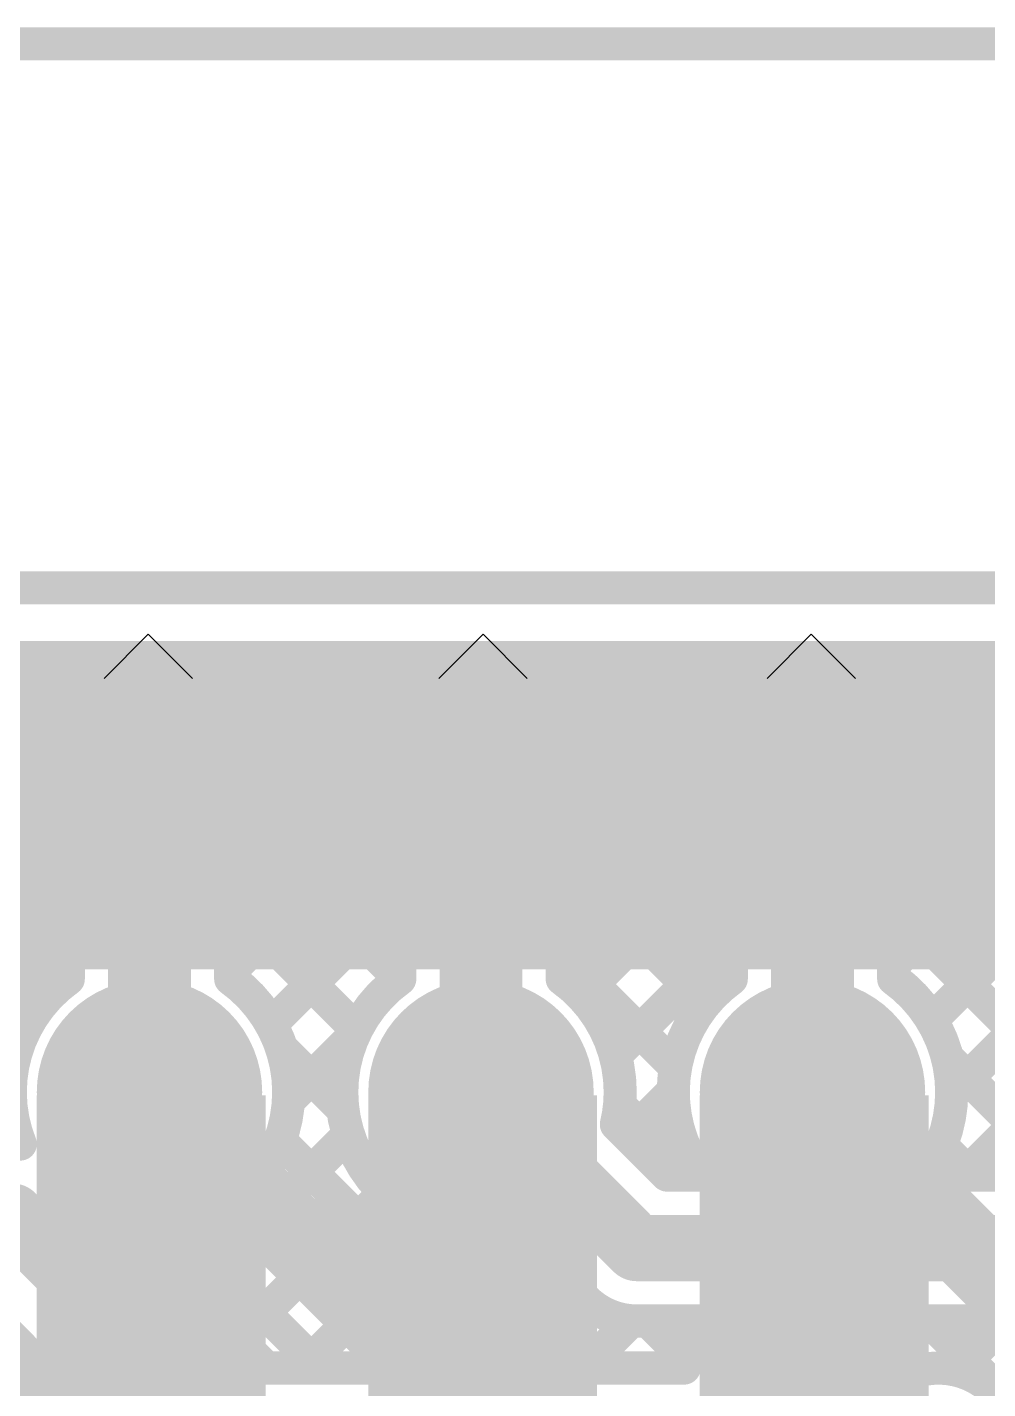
# Model space of a CAD drawing. Header units: millimetres. Extents: x 0.79 to 4.38, y 0.99 to 3.94.
# Drawn here: x 3.5771 to 3.8669, y 3.5126 to 3.923 of the extents above; entities that cross this region are included whole.
import ezdxf

# ---------------------------------------------------------------- set-up
doc = ezdxf.new("R2010")
doc.units = ezdxf.units.MM
doc.header["$MEASUREMENT"] = 0
for name, color, linetype in [('BottomLayer', 5, 'Continuous'), ('BottomOverlay', 54, 'Continuous'), ('BottomPaste', 16, 'Continuous'), ('BottomSolder', 6, 'Continuous'), ('Mechanical1', 6, 'Continuous'), ('Mechanical2', 216, 'Continuous'), ('MultiLayer', 9, 'Continuous'), ('PadHoleLayer', 156, 'Continuous'), ('TopLayer', 1, 'Continuous'), ('TopOverlay', 2, 'Continuous'), ('TopSolder', 216, 'Continuous')]:
    doc.layers.add(name, color=color, linetype=linetype)

# ---------------------------------------------------------------- blocks, each defined once
blk = doc.blocks.new('R__0402_B_21')
at = {"layer": 'BottomLayer'}
for points in [[(-0.0275, 0.0125), (-0.0275, -0.0125), (-0.0095, 0.0125), (-0.0095, -0.0125)], [(0.0095, 0.0125), (0.0095, -0.0125), (0.0275, 0.0125), (0.0275, -0.0125)]]:
    blk.add_solid(points, dxfattribs=at)
at = {"layer": 'BottomOverlay', "const_width": 0.01}
for points in [[(-0.034, -0.019), (-0.034, 0.019)], [(0.034, 0.019), (-0.034, 0.019)], [(0.034, -0.019), (0.034, 0.019)], [(0.034, -0.019), (-0.034, -0.019)]]:
    blk.add_lwpolyline(points, dxfattribs=at)
at = {"layer": 'BottomOverlay', "const_width": 0.005}
for points in [[(-0.0365, 0.019, 1), (-0.0315, 0.019, 1)], [(-0.0365, 0.019, 1), (-0.0315, 0.019, 1)], [(0.0315, 0.019, 1), (0.0365, 0.019, 1)], [(0.0315, 0.019, 1), (0.0365, 0.019, 1)], [(-0.0365, -0.019, 1), (-0.0315, -0.019, 1)], [(-0.0365, -0.019, 1), (-0.0315, -0.019, 1)], [(0.0315, -0.019, 1), (0.0365, -0.019, 1)], [(0.0315, -0.019, 1), (0.0365, -0.019, 1)]]:
    blk.add_lwpolyline(points, format="xyb", close=True, dxfattribs=at)
at = {"layer": 'BottomPaste'}
for points in [[(-0.0275, 0.0125), (-0.0275, -0.0125), (-0.0095, 0.0125), (-0.0095, -0.0125)], [(0.0095, 0.0125), (0.0095, -0.0125), (0.0275, 0.0125), (0.0275, -0.0125)]]:
    blk.add_solid(points, dxfattribs=at)
at = {"layer": 'BottomSolder'}
for points in [[(-0.0315, 0.0165), (-0.0315, -0.0165), (-0.0055, 0.0165), (-0.0055, -0.0165)], [(0.0055, 0.0165), (0.0055, -0.0165), (0.0315, 0.0165), (0.0315, -0.0165)]]:
    blk.add_solid(points, dxfattribs=at)
blk = doc.blocks.new('R__0402_B_22')
at = {"layer": 'BottomLayer'}
for points in [[(-0.0275, 0.0125), (-0.0275, -0.0125), (-0.0095, 0.0125), (-0.0095, -0.0125)], [(0.0095, 0.0125), (0.0095, -0.0125), (0.0275, 0.0125), (0.0275, -0.0125)]]:
    blk.add_solid(points, dxfattribs=at)
at = {"layer": 'BottomOverlay', "const_width": 0.01}
for points in [[(-0.034, -0.019), (-0.034, 0.019)], [(0.034, 0.019), (-0.034, 0.019)], [(0.034, -0.019), (0.034, 0.019)], [(0.034, -0.019), (-0.034, -0.019)]]:
    blk.add_lwpolyline(points, dxfattribs=at)
at = {"layer": 'BottomOverlay', "const_width": 0.005}
for points in [[(-0.0365, 0.019, 1), (-0.0315, 0.019, 1)], [(-0.0365, 0.019, 1), (-0.0315, 0.019, 1)], [(0.0315, 0.019, 1), (0.0365, 0.019, 1)], [(0.0315, 0.019, 1), (0.0365, 0.019, 1)], [(-0.0365, -0.019, 1), (-0.0315, -0.019, 1)], [(-0.0365, -0.019, 1), (-0.0315, -0.019, 1)], [(0.0315, -0.019, 1), (0.0365, -0.019, 1)], [(0.0315, -0.019, 1), (0.0365, -0.019, 1)]]:
    blk.add_lwpolyline(points, format="xyb", close=True, dxfattribs=at)
at = {"layer": 'BottomPaste'}
for points in [[(-0.0275, 0.0125), (-0.0275, -0.0125), (-0.0095, 0.0125), (-0.0095, -0.0125)], [(0.0095, 0.0125), (0.0095, -0.0125), (0.0275, 0.0125), (0.0275, -0.0125)]]:
    blk.add_solid(points, dxfattribs=at)
at = {"layer": 'BottomSolder'}
for points in [[(-0.0315, 0.0165), (-0.0315, -0.0165), (-0.0055, 0.0165), (-0.0055, -0.0165)], [(0.0055, 0.0165), (0.0055, -0.0165), (0.0315, 0.0165), (0.0315, -0.0165)]]:
    blk.add_solid(points, dxfattribs=at)
blk = doc.blocks.new('R__0402_B_23')
at = {"layer": 'BottomLayer'}
for points in [[(-0.0275, 0.0125), (-0.0275, -0.0125), (-0.0095, 0.0125), (-0.0095, -0.0125)], [(0.0095, 0.0125), (0.0095, -0.0125), (0.0275, 0.0125), (0.0275, -0.0125)]]:
    blk.add_solid(points, dxfattribs=at)
at = {"layer": 'BottomOverlay', "const_width": 0.01}
for points in [[(-0.034, -0.019), (-0.034, 0.019)], [(0.034, 0.019), (-0.034, 0.019)], [(0.034, -0.019), (0.034, 0.019)], [(0.034, -0.019), (-0.034, -0.019)]]:
    blk.add_lwpolyline(points, dxfattribs=at)
at = {"layer": 'BottomOverlay', "const_width": 0.005}
for points in [[(-0.0365, 0.019, 1), (-0.0315, 0.019, 1)], [(-0.0365, 0.019, 1), (-0.0315, 0.019, 1)], [(0.0315, 0.019, 1), (0.0365, 0.019, 1)], [(0.0315, 0.019, 1), (0.0365, 0.019, 1)], [(-0.0365, -0.019, 1), (-0.0315, -0.019, 1)], [(-0.0365, -0.019, 1), (-0.0315, -0.019, 1)], [(0.0315, -0.019, 1), (0.0365, -0.019, 1)], [(0.0315, -0.019, 1), (0.0365, -0.019, 1)]]:
    blk.add_lwpolyline(points, format="xyb", close=True, dxfattribs=at)
at = {"layer": 'BottomPaste'}
for points in [[(-0.0275, 0.0125), (-0.0275, -0.0125), (-0.0095, 0.0125), (-0.0095, -0.0125)], [(0.0095, 0.0125), (0.0095, -0.0125), (0.0275, 0.0125), (0.0275, -0.0125)]]:
    blk.add_solid(points, dxfattribs=at)
at = {"layer": 'BottomSolder'}
for points in [[(-0.0315, 0.0165), (-0.0315, -0.0165), (-0.0055, 0.0165), (-0.0055, -0.0165)], [(0.0055, 0.0165), (0.0055, -0.0165), (0.0315, 0.0165), (0.0315, -0.0165)]]:
    blk.add_solid(points, dxfattribs=at)
blk = doc.blocks.new('0022232111_47')
at = {"layer": 'BottomLayer', "const_width": 0.03}
for points in [[(-0.315, 0, 1), (-0.285, 0, 1)], [(-0.215, 0, 1), (-0.185, 0, 1)], [(-0.115, 0, 1), (-0.085, 0, 1)]]:
    blk.add_lwpolyline(points, format="xyb", close=True, dxfattribs=at)
at = {"layer": 'BottomSolder', "const_width": 0.034}
for points in [[(-0.317, 0, 1), (-0.283, 0, 1)], [(-0.217, 0, 1), (-0.183, 0, 1)], [(-0.117, 0, 1), (-0.083, 0, 1)]]:
    blk.add_lwpolyline(points, format="xyb", close=True, dxfattribs=at)
at = {"layer": 'MultiLayer', "const_width": 0.03}
for points in [[(-0.315, 0, 1), (-0.285, 0, 1)], [(-0.215, 0, 1), (-0.185, 0, 1)], [(-0.115, 0, 1), (-0.085, 0, 1)]]:
    blk.add_lwpolyline(points, format="xyb", close=True, dxfattribs=at)
at = {"layer": 'PadHoleLayer', "const_width": 0.01969}
for points in [[(-0.30984, 0, 1), (-0.29016, 0, 1)], [(-0.20984, 0, 1), (-0.19016, 0, 1)], [(-0.10984, 0, 1), (-0.09016, 0, 1)]]:
    blk.add_lwpolyline(points, format="xyb", close=True, dxfattribs=at)
at = {"layer": 'TopLayer', "const_width": 0.03}
for points in [[(-0.315, 0, 1), (-0.285, 0, 1)], [(-0.215, 0, 1), (-0.185, 0, 1)], [(-0.115, 0, 1), (-0.085, 0, 1)]]:
    blk.add_lwpolyline(points, format="xyb", close=True, dxfattribs=at)
at = {"layer": 'TopOverlay', "const_width": 0.01}
blk.add_lwpolyline([(0.55, -0.131), (-0.551, -0.131)], dxfattribs=at)
at = {"layer": 'TopSolder', "const_width": 0.034}
for points in [[(-0.317, 0, 1), (-0.283, 0, 1)], [(-0.217, 0, 1), (-0.183, 0, 1)], [(-0.117, 0, 1), (-0.083, 0, 1)]]:
    blk.add_lwpolyline(points, format="xyb", close=True, dxfattribs=at)
blk = doc.blocks.new('SOT23_3_B_193')
at = {"layer": 'BottomLayer'}
for points in [[(-0.02166, 0.05807), (-0.05316, 0.05807), (-0.02166, 0.02657), (-0.05316, 0.02657)], [(0.05314, 0.05807), (0.02165, 0.05807), (0.05314, 0.02657), (0.02165, 0.02657)], [(0.01574, -0.02657), (-0.01575, -0.02657), (0.01574, -0.05807), (-0.01575, -0.05807)]]:
    blk.add_solid(points, dxfattribs=at)
at = {"layer": 'BottomOverlay'}
for points, const_width in [([(-0.06409, 0.068, 1), (-0.07393, 0.068, 1)], 0.00984), ([(-0.07639, 0.068, 1), (-0.07147, 0.068, 1)], 0.00492), ([(-0.06655, 0.068, 1), (-0.06162, 0.068, 1)], 0.00492), ([(-0.01351, 0.032, 1), (-0.00851, 0.032, 1)], 0.005), ([(0.00849, 0.032, 1), (0.01349, 0.032, 1)], 0.005), ([(-0.06651, 0.03, 1), (-0.06151, 0.03, 1)], 0.005), ([(0.06149, 0.03, 1), (0.06649, 0.03, 1)], 0.005), ([(-0.06651, -0.032, 1), (-0.06151, -0.032, 1)], 0.005), ([(-0.06651, -0.032, 1), (-0.06151, -0.032, 1)], 0.005), ([(-0.03151, -0.032, 1), (-0.02651, -0.032, 1)], 0.005), ([(0.02649, -0.031, 1), (0.03149, -0.031, 1)], 0.005), ([(0.06149, -0.031, 1), (0.06649, -0.031, 1)], 0.005), ([(0.06149, -0.031, 1), (0.06649, -0.031, 1)], 0.005)]:
    blk.add_lwpolyline(points, format="xyb", close=True, dxfattribs=dict(at, const_width=const_width))
at = {"layer": 'BottomOverlay', "const_width": 0.01}
for points in [[(0.01099, 0.032), (-0.01101, 0.032)], [(-0.06401, 0.03), (-0.06401, -0.032)], [(0.06399, 0.03), (0.06399, -0.031)], [(-0.02901, -0.032), (-0.06401, -0.032)], [(0.06399, -0.031), (0.02899, -0.031)]]:
    blk.add_lwpolyline(points, dxfattribs=at)
at = {"layer": 'BottomPaste'}
for points in [[(-0.02166, 0.05807), (-0.05316, 0.05807), (-0.02166, 0.02657), (-0.05316, 0.02657)], [(0.05314, 0.05807), (0.02165, 0.05807), (0.05314, 0.02657), (0.02165, 0.02657)], [(0.01574, -0.02657), (-0.01575, -0.02657), (0.01574, -0.05807), (-0.01575, -0.05807)]]:
    blk.add_solid(points, dxfattribs=at)
at = {"layer": 'BottomSolder'}
for points in [[(-0.01766, 0.06207), (-0.05716, 0.06207), (-0.01766, 0.02257), (-0.05716, 0.02257)], [(0.05714, 0.06207), (0.01765, 0.06207), (0.05714, 0.02257), (0.01765, 0.02257)], [(0.01974, -0.02257), (-0.01975, -0.02257), (0.01974, -0.06207), (-0.01975, -0.06207)]]:
    blk.add_solid(points, dxfattribs=at)
blk = doc.blocks.new('SOT23_3_B_195')
at = {"layer": 'BottomLayer'}
for points in [[(-0.02166, 0.05807), (-0.05316, 0.05807), (-0.02166, 0.02657), (-0.05316, 0.02657)], [(0.05314, 0.05807), (0.02165, 0.05807), (0.05314, 0.02657), (0.02165, 0.02657)], [(0.01574, -0.02657), (-0.01575, -0.02657), (0.01574, -0.05807), (-0.01575, -0.05807)]]:
    blk.add_solid(points, dxfattribs=at)
at = {"layer": 'BottomOverlay'}
for points, const_width in [([(-0.06409, 0.068, 1), (-0.07393, 0.068, 1)], 0.00984), ([(-0.07639, 0.068, 1), (-0.07147, 0.068, 1)], 0.00492), ([(-0.06655, 0.068, 1), (-0.06162, 0.068, 1)], 0.00492), ([(-0.01351, 0.032, 1), (-0.00851, 0.032, 1)], 0.005), ([(0.00849, 0.032, 1), (0.01349, 0.032, 1)], 0.005), ([(-0.06651, 0.03, 1), (-0.06151, 0.03, 1)], 0.005), ([(0.06149, 0.03, 1), (0.06649, 0.03, 1)], 0.005), ([(-0.06651, -0.032, 1), (-0.06151, -0.032, 1)], 0.005), ([(-0.06651, -0.032, 1), (-0.06151, -0.032, 1)], 0.005), ([(-0.03151, -0.032, 1), (-0.02651, -0.032, 1)], 0.005), ([(0.02649, -0.031, 1), (0.03149, -0.031, 1)], 0.005), ([(0.06149, -0.031, 1), (0.06649, -0.031, 1)], 0.005), ([(0.06149, -0.031, 1), (0.06649, -0.031, 1)], 0.005)]:
    blk.add_lwpolyline(points, format="xyb", close=True, dxfattribs=dict(at, const_width=const_width))
at = {"layer": 'BottomOverlay', "const_width": 0.01}
for points in [[(0.01099, 0.032), (-0.01101, 0.032)], [(-0.06401, 0.03), (-0.06401, -0.032)], [(0.06399, 0.03), (0.06399, -0.031)], [(-0.02901, -0.032), (-0.06401, -0.032)], [(0.06399, -0.031), (0.02899, -0.031)]]:
    blk.add_lwpolyline(points, dxfattribs=at)
at = {"layer": 'BottomPaste'}
for points in [[(-0.02166, 0.05807), (-0.05316, 0.05807), (-0.02166, 0.02657), (-0.05316, 0.02657)], [(0.05314, 0.05807), (0.02165, 0.05807), (0.05314, 0.02657), (0.02165, 0.02657)], [(0.01574, -0.02657), (-0.01575, -0.02657), (0.01574, -0.05807), (-0.01575, -0.05807)]]:
    blk.add_solid(points, dxfattribs=at)
at = {"layer": 'BottomSolder'}
for points in [[(-0.01766, 0.06207), (-0.05716, 0.06207), (-0.01766, 0.02257), (-0.05716, 0.02257)], [(0.05714, 0.06207), (0.01765, 0.06207), (0.05714, 0.02257), (0.01765, 0.02257)], [(0.01974, -0.02257), (-0.01975, -0.02257), (0.01974, -0.06207), (-0.01975, -0.06207)]]:
    blk.add_solid(points, dxfattribs=at)

msp = doc.modelspace()

# ---------------------------------------------------------------- linework, layer by layer
at = {"layer": 'BottomLayer'}
for points, const_width in [([(1.19216, 3.718), (4.15384, 3.718)], 0.01), ([(3.52278, 3.718), (3.5892, 3.65158)], 0.01), ([(3.53812, 3.67954), (3.57658, 3.718)], 0.01), ([(3.5385, 3.65164), (3.60486, 3.718)], 0.01), ([(3.55106, 3.718), (3.5892, 3.67986)], 0.01), ([(3.57934, 3.718), (3.61147, 3.68587)], 0.01), ([(3.59765, 3.6825), (3.63315, 3.718)], 0.01), ([(3.60763, 3.718), (3.6895, 3.63613)], 0.01), ([(3.62619, 3.68275), (3.66143, 3.718)], 0.01), ([(3.63591, 3.718), (3.68927, 3.66464)], 0.01), ([(3.6382, 3.66648), (3.68972, 3.718)], 0.01), ([(3.6385, 3.6385), (3.718, 3.718)], 0.01), ([(3.6385, 3.6385), (3.718, 3.718)], 0.01), ([(3.6642, 3.718), (3.6997, 3.6825)], 0.01), ([(3.69248, 3.718), (3.72798, 3.6825)], 0.01), ([(3.71428, 3.686), (3.74628, 3.718)], 0.01), ([(3.72077, 3.718), (3.78935, 3.64942)], 0.01), ([(3.73827, 3.6817), (3.77457, 3.718)], 0.01), ([(3.7385, 3.65365), (3.80285, 3.718)], 0.01), ([(3.74905, 3.718), (3.78935, 3.6777)], 0.01), ([(3.77733, 3.718), (3.80971, 3.68562)], 0.01), ([(3.79564, 3.6825), (3.83114, 3.718)], 0.01), ([(3.80562, 3.718), (3.88836, 3.63526)], 0.01), ([(3.82488, 3.68345), (3.85942, 3.718)], 0.01), ([(3.8339, 3.718), (3.88942, 3.66248)], 0.01), ([(3.83835, 3.66864), (3.88771, 3.718)], 0.01), ([(3.8385, 3.64051), (3.91599, 3.718)], 0.01), ([(3.86219, 3.718), (3.89769, 3.6825)], 0.01), ([(3.5892, 3.6825), (3.60138, 3.6825)], 0.01), ([(3.5892, 3.6405), (3.5892, 3.6825)], 0.01), ([(3.62662, 3.6825), (3.6382, 3.6825)], 0.01), ([(3.6382, 3.66535), (3.6382, 3.6825)], 0.01), ([(3.68927, 3.6825), (3.70138, 3.6825)], 0.01), ([(3.68927, 3.6405), (3.68927, 3.6825)], 0.01), ([(3.72662, 3.6825), (3.73827, 3.6825)], 0.01), ([(3.73827, 3.66484), (3.73827, 3.6825)], 0.01), ([(3.78935, 3.6825), (3.80138, 3.6825)], 0.01), ([(3.78935, 3.67621), (3.79564, 3.6825)], 0.01), ([(3.78935, 3.6405), (3.78935, 3.6825)], 0.01), ([(3.82662, 3.6825), (3.83835, 3.6825)], 0.01), ([(3.83835, 3.66423), (3.83835, 3.6825)], 0.01), ([(3.53812, 3.67437), (3.5826, 3.62989)], 0.01), ([(3.54523, 3.63008), (3.5892, 3.67405)], 0.01), ([(3.74426, 3.63112), (3.78935, 3.67621)], 0.01), ([(3.614, 3.602), (3.614, 3.6615)], 0.025), ([(3.714, 3.602), (3.714, 3.6615)], 0.025), ([(3.73827, 3.67221), (3.78167, 3.62881)], 0.01), ([(3.814, 3.602), (3.814, 3.6615)], 0.025), ([(3.6385, 3.63611), (3.6385, 3.6615)], 0.01), ([(3.6507, 3.62242), (3.68927, 3.66099)], 0.01), ([(3.7385, 3.63611), (3.7385, 3.6615)], 0.01), ([(3.8385, 3.63611), (3.8385, 3.6615)], 0.01), ([(3.84997, 3.62369), (3.88942, 3.66315)], 0.01), ([(3.6385, 3.65884), (3.67648, 3.62087)], 0.01), ([(3.8385, 3.65683), (3.87582, 3.61951)], 0.01), ([(3.75451, 3.61309), (3.78935, 3.64793)], 0.01), ([(3.5385, 3.64571), (3.57302, 3.61119)], 0.01), ([(3.55492, 3.61148), (3.5892, 3.64576)], 0.01), ([(3.7385, 3.6437), (3.77268, 3.60952)], 0.01), ([(3.5895, 3.63611), (3.5895, 3.6405)], 0.01), ([(3.6895, 3.63611), (3.6895, 3.6405)], 0.01), ([(3.7895, 3.63611), (3.7895, 3.6405)], 0.01), ([(3.856, 3.60144), (3.87772, 3.62316)], 0.01), ([(3.65592, 3.59935), (3.67561, 3.61905)], 0.01), ([(3.65388, 3.61518), (3.67233, 3.59673)], 0.01), ([(3.85471, 3.61234), (3.8727, 3.59435)], 0.01), ([(3.714, 3.602), (3.761, 3.555)], 0.02), ([(3.75841, 3.5887), (3.772, 3.6023)], 0.01), ([(3.75582, 3.59809), (3.77691, 3.577)], 0.01), ([(3.75485, 3.59226), (3.77011, 3.577)], 0.01), ([(3.85984, 3.577), (3.87355, 3.5907)], 0.01), ([(3.56061, 3.5865), (3.5725, 3.5865)], 0.01), ([(3.62648, 3.54163), (3.67401, 3.58916)], 0.01), ([(3.65338, 3.5874), (3.72195, 3.51882)], 0.01), ([(3.85281, 3.58595), (3.86177, 3.577)], 0.01), ([(3.77499, 3.577), (3.77813, 3.58014)], 0.01), ([(3.77011, 3.577), (3.78025, 3.577)], 0.01), ([(3.84775, 3.577), (3.88025, 3.577)], 0.01), ([(3.64062, 3.52749), (3.68488, 3.57174)], 0.01), ([(3.64189, 3.5706), (3.69367, 3.51882)], 0.01), ([(3.5515, 3.5645), (3.5725, 3.5645)], 0.02), ([(3.5725, 3.5645), (3.64018, 3.49682)], 0.02), ([(3.60763, 3.56049), (3.64929, 3.51882)], 0.01), ([(3.61234, 3.55577), (3.61665, 3.56008)], 0.01), ([(3.62319, 3.56102), (3.66538, 3.51882)], 0.01), ([(3.66024, 3.51882), (3.70291, 3.56149)], 0.01), ([(3.68853, 3.51882), (3.7273, 3.55759)], 0.01), ([(3.70873, 3.56033), (3.75024, 3.51882)], 0.01), ([(3.72374, 3.56115), (3.7454, 3.53948)], 0.01), ([(3.761, 3.555), (3.895, 3.555)], 0.02), ([(3.71681, 3.51882), (3.74144, 3.54345)], 0.01), ([(3.5595, 3.534), (3.639, 3.4545)], 0.02), ([(3.7451, 3.51882), (3.75934, 3.53306)], 0.01), ([(3.761, 3.533), (3.88589, 3.533)], 0.01), ([(3.76434, 3.533), (3.77526, 3.52208)], 0.01), ([(3.77913, 3.52457), (3.78756, 3.533)], 0.01), ([(3.79263, 3.533), (3.80106, 3.52457)], 0.01), ([(3.80741, 3.52457), (3.81584, 3.533)], 0.01), ([(3.82091, 3.533), (3.82934, 3.52457)], 0.01), ([(3.83076, 3.51963), (3.84413, 3.533)], 0.01), ([(3.8492, 3.533), (3.9133, 3.4689)], 0.01), ([(3.85756, 3.51815), (3.87241, 3.533)], 0.01), ([(3.77526, 3.52457), (3.83076, 3.52457)], 0.01), ([(3.77526, 3.51882), (3.77526, 3.52457)], 0.01), ([(3.77526, 3.5207), (3.77913, 3.52457)], 0.01), ([(3.83076, 3.50576), (3.83076, 3.52457)], 0.01), ([(3.83076, 3.52315), (3.83898, 3.51493)], 0.01), ([(3.64929, 3.51882), (3.77526, 3.51882)], 0.01)]:
    msp.add_lwpolyline(points, dxfattribs=dict(at, const_width=const_width))
for points, const_width in [([(3.57408, 3.718, 1), (3.57908, 3.718, 1)], 0.005), ([(3.57684, 3.718, 1), (3.58184, 3.718, 1)], 0.005), ([(3.60236, 3.718, 1), (3.60736, 3.718, 1)], 0.005), ([(3.60513, 3.718, 1), (3.61013, 3.718, 1)], 0.005), ([(3.63065, 3.718, 1), (3.63565, 3.718, 1)], 0.005), ([(3.63341, 3.718, 1), (3.63841, 3.718, 1)], 0.005), ([(3.65893, 3.718, 1), (3.66393, 3.718, 1)], 0.005), ([(3.6617, 3.718, 1), (3.6667, 3.718, 1)], 0.005), ([(3.68722, 3.718, 1), (3.69222, 3.718, 1)], 0.005), ([(3.68998, 3.718, 1), (3.69498, 3.718, 1)], 0.005), ([(3.7155, 3.718, 1), (3.7205, 3.718, 1)], 0.005), ([(3.7155, 3.718, 1), (3.7205, 3.718, 1)], 0.005), ([(3.71827, 3.718, 1), (3.72327, 3.718, 1)], 0.005), ([(3.74378, 3.718, 1), (3.74878, 3.718, 1)], 0.005), ([(3.74655, 3.718, 1), (3.75155, 3.718, 1)], 0.005), ([(3.77207, 3.718, 1), (3.77707, 3.718, 1)], 0.005), ([(3.77483, 3.718, 1), (3.77983, 3.718, 1)], 0.005), ([(3.80035, 3.718, 1), (3.80535, 3.718, 1)], 0.005), ([(3.80312, 3.718, 1), (3.80812, 3.718, 1)], 0.005), ([(3.82864, 3.718, 1), (3.83364, 3.718, 1)], 0.005), ([(3.8314, 3.718, 1), (3.8364, 3.718, 1)], 0.005), ([(3.85692, 3.718, 1), (3.86192, 3.718, 1)], 0.005), ([(3.85969, 3.718, 1), (3.86469, 3.718, 1)], 0.005), ([(3.60897, 3.68587, 1), (3.61397, 3.68587, 1)], 0.005), ([(3.71178, 3.686, 1), (3.71678, 3.686, 1)], 0.005), ([(3.80721, 3.68562, 1), (3.81221, 3.68562, 1)], 0.005), ([(3.5867, 3.6825, 1), (3.5917, 3.6825, 1)], 0.005), ([(3.5867, 3.6825, 1), (3.5917, 3.6825, 1)], 0.005), ([(3.59515, 3.6825, 1), (3.60015, 3.6825, 1)], 0.005), ([(3.59888, 3.6825, 1), (3.60388, 3.6825, 1)], 0.005), ([(3.59888, 3.6825, 1), (3.60388, 3.6825, 1)], 0.005), ([(3.62369, 3.68275, 1), (3.62869, 3.68275, 1)], 0.005), ([(3.62412, 3.6825, 1), (3.62912, 3.6825, 1)], 0.005), ([(3.62412, 3.6825, 1), (3.62912, 3.6825, 1)], 0.005), ([(3.6357, 3.6825, 1), (3.6407, 3.6825, 1)], 0.005), ([(3.6357, 3.6825, 1), (3.6407, 3.6825, 1)], 0.005), ([(3.68677, 3.6825, 1), (3.69177, 3.6825, 1)], 0.005), ([(3.68677, 3.6825, 1), (3.69177, 3.6825, 1)], 0.005), ([(3.6972, 3.6825, 1), (3.7022, 3.6825, 1)], 0.005), ([(3.69888, 3.6825, 1), (3.70388, 3.6825, 1)], 0.005), ([(3.69888, 3.6825, 1), (3.70388, 3.6825, 1)], 0.005), ([(3.72412, 3.6825, 1), (3.72912, 3.6825, 1)], 0.005), ([(3.72412, 3.6825, 1), (3.72912, 3.6825, 1)], 0.005), ([(3.72548, 3.6825, 1), (3.73048, 3.6825, 1)], 0.005), ([(3.73577, 3.6825, 1), (3.74077, 3.6825, 1)], 0.005), ([(3.73577, 3.6825, 1), (3.74077, 3.6825, 1)], 0.005), ([(3.73577, 3.6817, 1), (3.74077, 3.6817, 1)], 0.005), ([(3.78685, 3.6825, 1), (3.79185, 3.6825, 1)], 0.005), ([(3.78685, 3.6825, 1), (3.79185, 3.6825, 1)], 0.005), ([(3.79314, 3.6825, 1), (3.79814, 3.6825, 1)], 0.005), ([(3.79314, 3.6825, 1), (3.79814, 3.6825, 1)], 0.005), ([(3.79888, 3.6825, 1), (3.80388, 3.6825, 1)], 0.005), ([(3.79888, 3.6825, 1), (3.80388, 3.6825, 1)], 0.005), ([(3.82238, 3.68345, 1), (3.82738, 3.68345, 1)], 0.005), ([(3.82412, 3.6825, 1), (3.82912, 3.6825, 1)], 0.005), ([(3.82412, 3.6825, 1), (3.82912, 3.6825, 1)], 0.005), ([(3.83585, 3.6825, 1), (3.84085, 3.6825, 1)], 0.005), ([(3.83585, 3.6825, 1), (3.84085, 3.6825, 1)], 0.005), ([(3.5867, 3.67986, 1), (3.5917, 3.67986, 1)], 0.005), ([(3.78685, 3.6777, 1), (3.79185, 3.6777, 1)], 0.005), ([(3.5867, 3.67405, 1), (3.5917, 3.67405, 1)], 0.005), ([(3.78685, 3.67621, 1), (3.79185, 3.67621, 1)], 0.005), ([(3.78685, 3.67621, 1), (3.79185, 3.67621, 1)], 0.005), ([(3.60775, 3.6615, 1), (3.62025, 3.6615, 1)], 0.0125), ([(3.70775, 3.6615, 1), (3.72025, 3.6615, 1)], 0.0125), ([(3.73577, 3.67221, 1), (3.74077, 3.67221, 1)], 0.005), ([(3.80775, 3.6615, 1), (3.82025, 3.6615, 1)], 0.0125), ([(3.83585, 3.66864, 1), (3.84085, 3.66864, 1)], 0.005), ([(3.6357, 3.66648, 1), (3.6407, 3.66648, 1)], 0.005), ([(3.6357, 3.66535, 1), (3.6407, 3.66535, 1)], 0.005), ([(3.6357, 3.66535, 1), (3.6407, 3.66535, 1)], 0.005), ([(3.68677, 3.66464, 1), (3.69177, 3.66464, 1)], 0.005), ([(3.73577, 3.66484, 1), (3.74077, 3.66484, 1)], 0.005), ([(3.73577, 3.66484, 1), (3.74077, 3.66484, 1)], 0.005), ([(3.83585, 3.66423, 1), (3.84085, 3.66423, 1)], 0.005), ([(3.636, 3.6615, 1), (3.641, 3.6615, 1)], 0.005), ([(3.636, 3.6615, 1), (3.641, 3.6615, 1)], 0.005), ([(3.68677, 3.66099, 1), (3.69177, 3.66099, 1)], 0.005), ([(3.736, 3.6615, 1), (3.741, 3.6615, 1)], 0.005), ([(3.736, 3.6615, 1), (3.741, 3.6615, 1)], 0.005), ([(3.836, 3.6615, 1), (3.841, 3.6615, 1)], 0.005), ([(3.636, 3.65884, 1), (3.641, 3.65884, 1)], 0.005), ([(3.836, 3.65683, 1), (3.841, 3.65683, 1)], 0.005), ([(3.736, 3.65365, 1), (3.741, 3.65365, 1)], 0.005), ([(3.5867, 3.65158, 1), (3.5917, 3.65158, 1)], 0.005), ([(3.78685, 3.64942, 1), (3.79185, 3.64942, 1)], 0.005), ([(3.78685, 3.64793, 1), (3.79185, 3.64793, 1)], 0.005), ([(3.5867, 3.64576, 1), (3.5917, 3.64576, 1)], 0.005), ([(3.736, 3.6437, 1), (3.741, 3.6437, 1)], 0.005), ([(3.5867, 3.6405, 1), (3.5917, 3.6405, 1)], 0.005), ([(3.587, 3.6405, 1), (3.592, 3.6405, 1)], 0.005), ([(3.68677, 3.6405, 1), (3.69177, 3.6405, 1)], 0.005), ([(3.687, 3.6405, 1), (3.692, 3.6405, 1)], 0.005), ([(3.78685, 3.6405, 1), (3.79185, 3.6405, 1)], 0.005), ([(3.787, 3.6405, 1), (3.792, 3.6405, 1)], 0.005), ([(3.836, 3.64051, 1), (3.841, 3.64051, 1)], 0.005), ([(3.587, 3.63611, 1), (3.592, 3.63611, 1)], 0.005), ([(3.587, 3.63611, 1), (3.592, 3.63611, 1)], 0.005), ([(3.636, 3.6385, 1), (3.641, 3.6385, 1)], 0.005), ([(3.636, 3.6385, 1), (3.641, 3.6385, 1)], 0.005), ([(3.636, 3.63611, 1), (3.641, 3.63611, 1)], 0.005), ([(3.636, 3.63611, 1), (3.641, 3.63611, 1)], 0.005), ([(3.687, 3.63613, 1), (3.692, 3.63613, 1)], 0.005), ([(3.687, 3.63611, 1), (3.692, 3.63611, 1)], 0.005), ([(3.687, 3.63611, 1), (3.692, 3.63611, 1)], 0.005), ([(3.736, 3.63611, 1), (3.741, 3.63611, 1)], 0.005), ([(3.736, 3.63611, 1), (3.741, 3.63611, 1)], 0.005), ([(3.787, 3.63611, 1), (3.792, 3.63611, 1)], 0.005), ([(3.787, 3.63611, 1), (3.792, 3.63611, 1)], 0.005), ([(3.836, 3.63611, 1), (3.841, 3.63611, 1)], 0.005), ([(3.836, 3.63611, 1), (3.841, 3.63611, 1)], 0.005), ([(3.5801, 3.62989, 1), (3.5851, 3.62989, 1)], 0.005), ([(3.74176, 3.63112, 1), (3.74676, 3.63112, 1)], 0.005), ([(3.77917, 3.62881, 1), (3.78417, 3.62881, 1)], 0.005), ([(3.84747, 3.62369, 1), (3.85247, 3.62369, 1)], 0.005), ([(3.6482, 3.62242, 1), (3.6532, 3.62242, 1)], 0.005), ([(3.67311, 3.61905, 1), (3.67811, 3.61905, 1)], 0.005), ([(3.67398, 3.62087, 1), (3.67898, 3.62087, 1)], 0.005), ([(3.65138, 3.61518, 1), (3.65638, 3.61518, 1)], 0.005), ([(3.57052, 3.61119, 1), (3.57552, 3.61119, 1)], 0.005), ([(3.75201, 3.61309, 1), (3.75701, 3.61309, 1)], 0.005), ([(3.85221, 3.61234, 1), (3.85721, 3.61234, 1)], 0.005), ([(3.60775, 3.602, 1), (3.62025, 3.602, 1)], 0.0125), ([(3.70775, 3.602, 1), (3.72025, 3.602, 1)], 0.0125), ([(3.709, 3.602, 1), (3.719, 3.602, 1)], 0.01), ([(3.77018, 3.60952, 1), (3.77518, 3.60952, 1)], 0.005), ([(3.80775, 3.602, 1), (3.82025, 3.602, 1)], 0.0125), ([(3.65342, 3.59935, 1), (3.65842, 3.59935, 1)], 0.005), ([(3.6535, 3.602, 1), (3.6585, 3.602, 1)], 0.005), ([(3.6535, 3.602, 1), (3.6585, 3.602, 1)], 0.005), ([(3.7535, 3.602, 1), (3.7585, 3.602, 1)], 0.005), ([(3.7535, 3.602, 1), (3.7585, 3.602, 1)], 0.005), ([(3.7695, 3.6023, 1), (3.7745, 3.6023, 1)], 0.005), ([(3.8535, 3.602, 1), (3.8585, 3.602, 1)], 0.005), ([(3.8535, 3.602, 1), (3.8585, 3.602, 1)], 0.005), ([(3.8535, 3.60144, 1), (3.8585, 3.60144, 1)], 0.005), ([(3.66983, 3.59673, 1), (3.67483, 3.59673, 1)], 0.005), ([(3.75332, 3.59809, 1), (3.75832, 3.59809, 1)], 0.005), ([(3.75235, 3.59226, 1), (3.75735, 3.59226, 1)], 0.005), ([(3.75235, 3.59226, 1), (3.75735, 3.59226, 1)], 0.005), ([(3.57, 3.5865, 1), (3.575, 3.5865, 1)], 0.005), ([(3.57252, 3.58636, 1), (3.57752, 3.58636, 1)], 0.005), ([(3.65088, 3.5874, 1), (3.65588, 3.5874, 1)], 0.005), ([(3.67151, 3.58916, 1), (3.67651, 3.58916, 1)], 0.005), ([(3.75591, 3.5887, 1), (3.76091, 3.5887, 1)], 0.005), ([(3.85031, 3.58595, 1), (3.85531, 3.58595, 1)], 0.005), ([(3.77563, 3.58014, 1), (3.78063, 3.58014, 1)], 0.005), ([(3.76761, 3.577, 1), (3.77261, 3.577, 1)], 0.005), ([(3.76761, 3.577, 1), (3.77261, 3.577, 1)], 0.005), ([(3.77249, 3.577, 1), (3.77749, 3.577, 1)], 0.005), ([(3.77441, 3.577, 1), (3.77941, 3.577, 1)], 0.005), ([(3.77775, 3.577, 1), (3.78275, 3.577, 1)], 0.005), ([(3.77775, 3.577, 1), (3.78275, 3.577, 1)], 0.005), ([(3.84525, 3.577, 1), (3.85025, 3.577, 1)], 0.005), ([(3.84525, 3.577, 1), (3.85025, 3.577, 1)], 0.005), ([(3.85734, 3.577, 1), (3.86234, 3.577, 1)], 0.005), ([(3.85927, 3.577, 1), (3.86427, 3.577, 1)], 0.005), ([(3.63939, 3.5706, 1), (3.64439, 3.5706, 1)], 0.005), ([(3.68238, 3.57174, 1), (3.68738, 3.57174, 1)], 0.005), ([(3.5675, 3.5645, 1), (3.5775, 3.5645, 1)], 0.01), ([(3.5675, 3.5645, 1), (3.5775, 3.5645, 1)], 0.01), ([(3.60513, 3.56049, 1), (3.61013, 3.56049, 1)], 0.005), ([(3.60513, 3.56049, 1), (3.61013, 3.56049, 1)], 0.005), ([(3.61415, 3.56008, 1), (3.61915, 3.56008, 1)], 0.005), ([(3.62069, 3.56102, 1), (3.62569, 3.56102, 1)], 0.005), ([(3.70041, 3.56149, 1), (3.70541, 3.56149, 1)], 0.005), ([(3.70623, 3.56033, 1), (3.71123, 3.56033, 1)], 0.005), ([(3.72124, 3.56115, 1), (3.72624, 3.56115, 1)], 0.005), ([(3.72124, 3.56115, 1), (3.72624, 3.56115, 1)], 0.005), ([(3.7248, 3.55759, 1), (3.7298, 3.55759, 1)], 0.005), ([(3.756, 3.555, 1), (3.766, 3.555, 1)], 0.01), ([(3.756, 3.555, 1), (3.766, 3.555, 1)], 0.01), ([(3.60984, 3.55577, 1), (3.61484, 3.55577, 1)], 0.005), ([(3.62398, 3.54163, 1), (3.62898, 3.54163, 1)], 0.005), ([(3.73894, 3.54345, 1), (3.74394, 3.54345, 1)], 0.005), ([(3.7429, 3.53948, 1), (3.7479, 3.53948, 1)], 0.005), ([(3.7429, 3.53948, 1), (3.7479, 3.53948, 1)], 0.005), ([(3.74294, 3.53944, 1), (3.74794, 3.53944, 1)], 0.005), ([(3.75684, 3.53306, 1), (3.76184, 3.53306, 1)], 0.005), ([(3.7585, 3.533, 1), (3.7635, 3.533, 1)], 0.005), ([(3.7585, 3.533, 1), (3.7635, 3.533, 1)], 0.005), ([(3.7585, 3.533, 1), (3.7635, 3.533, 1)], 0.005), ([(3.76184, 3.533, 1), (3.76684, 3.533, 1)], 0.005), ([(3.78506, 3.533, 1), (3.79006, 3.533, 1)], 0.005), ([(3.79013, 3.533, 1), (3.79513, 3.533, 1)], 0.005), ([(3.81334, 3.533, 1), (3.81834, 3.533, 1)], 0.005), ([(3.81841, 3.533, 1), (3.82341, 3.533, 1)], 0.005), ([(3.84163, 3.533, 1), (3.84663, 3.533, 1)], 0.005), ([(3.8467, 3.533, 1), (3.8517, 3.533, 1)], 0.005), ([(3.63812, 3.52749, 1), (3.64312, 3.52749, 1)], 0.005), ([(3.77276, 3.52457, 1), (3.77776, 3.52457, 1)], 0.005), ([(3.77276, 3.52457, 1), (3.77776, 3.52457, 1)], 0.005), ([(3.77276, 3.52208, 1), (3.77776, 3.52208, 1)], 0.005), ([(3.77276, 3.5207, 1), (3.77776, 3.5207, 1)], 0.005), ([(3.77663, 3.52457, 1), (3.78163, 3.52457, 1)], 0.005), ([(3.77663, 3.52457, 1), (3.78163, 3.52457, 1)], 0.005), ([(3.79856, 3.52457, 1), (3.80356, 3.52457, 1)], 0.005), ([(3.80491, 3.52457, 1), (3.80991, 3.52457, 1)], 0.005), ([(3.82684, 3.52457, 1), (3.83184, 3.52457, 1)], 0.005), ([(3.82826, 3.52457, 1), (3.83326, 3.52457, 1)], 0.005), ([(3.82826, 3.52457, 1), (3.83326, 3.52457, 1)], 0.005), ([(3.82826, 3.52315, 1), (3.83326, 3.52315, 1)], 0.005), ([(3.64679, 3.51882, 1), (3.65179, 3.51882, 1)], 0.005), ([(3.64679, 3.51882, 1), (3.65179, 3.51882, 1)], 0.005), ([(3.65774, 3.51882, 1), (3.66274, 3.51882, 1)], 0.005), ([(3.66288, 3.51882, 1), (3.66788, 3.51882, 1)], 0.005), ([(3.68603, 3.51882, 1), (3.69103, 3.51882, 1)], 0.005), ([(3.69117, 3.51882, 1), (3.69617, 3.51882, 1)], 0.005), ([(3.71431, 3.51882, 1), (3.71931, 3.51882, 1)], 0.005), ([(3.71945, 3.51882, 1), (3.72445, 3.51882, 1)], 0.005), ([(3.7426, 3.51882, 1), (3.7476, 3.51882, 1)], 0.005), ([(3.74774, 3.51882, 1), (3.75274, 3.51882, 1)], 0.005), ([(3.77276, 3.51882, 1), (3.77776, 3.51882, 1)], 0.005), ([(3.77276, 3.51882, 1), (3.77776, 3.51882, 1)], 0.005), ([(3.82826, 3.51963, 1), (3.83326, 3.51963, 1)], 0.005), ([(3.85506, 3.51815, 1), (3.86006, 3.51815, 1)], 0.005), ([(3.83648, 3.51493, 1), (3.84148, 3.51493, 1)], 0.005)]:
    msp.add_lwpolyline(points, format="xyb", close=True, dxfattribs=dict(at, const_width=const_width))
at = {"layer": 'BottomLayer', "const_width": 0.01}
for points in [[(3.60138, 3.6825, -0.277342), (3.62662, 3.6825)], [(3.70138, 3.6825, -0.277342), (3.72662, 3.6825)], [(3.80138, 3.6825, -0.277342), (3.82662, 3.6825)], [(3.6382, 3.66535, -0.039509), (3.6385, 3.6615)], [(3.73827, 3.66484, -0.034206), (3.7385, 3.6615)], [(3.57502, 3.58636, -0.345229), (3.5895, 3.63611)], [(3.6385, 3.63611, -0.241531), (3.656, 3.602)], [(3.72374, 3.56115, -0.822335), (3.6895, 3.63611)], [(3.7385, 3.63611, -0.241531), (3.756, 3.602)], [(3.78025, 3.577, -0.418536), (3.7895, 3.63611)], [(3.8385, 3.63611, -0.241531), (3.856, 3.602)], [(3.656, 3.602, -0.459573), (3.60763, 3.56049)], [(3.756, 3.602, -0.058588), (3.75485, 3.59226)], [(3.856, 3.602, -0.160754), (3.84775, 3.577)], [(3.761, 3.533, -0.199566), (3.7454, 3.53948)], [(3.761, 3.533, -0.198912), (3.74544, 3.53944)], [(3.83076, 3.50576, -0.640928), (3.874, 3.50412)]]:
    msp.add_lwpolyline(points, format="xyb", dxfattribs=at)
at = {"layer": 'BottomLayer'}
msp.add_solid([(3.06931, 3.683), (4.03861, 3.683), (3.06931, 3.73), (4.03861, 3.73)], dxfattribs=at)
at = {"layer": 'BottomOverlay'}
for p, q in [((3.61362, 3.74), (3.60029, 3.72667)), ((3.62695, 3.72667), (3.61362, 3.74)), ((3.71462, 3.74), (3.70129, 3.72667)), ((3.72795, 3.72667), (3.71462, 3.74)), ((3.81362, 3.74), (3.80029, 3.72667)), ((3.82695, 3.72667), (3.81362, 3.74))]:
    msp.add_line(p, q, dxfattribs=at)
at = {"layer": 'Mechanical1', "const_width": 0.01}
msp.add_lwpolyline([(2.94291, 3.918), (4.346, 3.918)], dxfattribs=at)
at = {"layer": 'Mechanical2', "const_width": 0.01}
msp.add_lwpolyline([(1, 3.754), (4.346, 3.754)], dxfattribs=at)
at = {"layer": 'TopLayer', "const_width": 0.025}
for points in [[(3.763, 3.65755), (3.763, 3.658)], [(3.763, 3.65755), (3.7635, 3.65705)], [(3.614, 3.602), (3.721, 3.495)], [(3.814, 3.602), (3.935, 3.481)]]:
    msp.add_lwpolyline(points, dxfattribs=at)
at = {"layer": 'TopLayer', "const_width": 0.0125}
for points in [[(3.75675, 3.658, 1), (3.76925, 3.658, 1)], [(3.75675, 3.65755, 1), (3.76925, 3.65755, 1)], [(3.75675, 3.65755, 1), (3.76925, 3.65755, 1)], [(3.75725, 3.65705, 1), (3.76975, 3.65705, 1)], [(3.60775, 3.602, 1), (3.62025, 3.602, 1)], [(3.80775, 3.602, 1), (3.82025, 3.602, 1)]]:
    msp.add_lwpolyline(points, format="xyb", close=True, dxfattribs=at)
at = {"layer": 'TopLayer'}
msp.add_solid([(1.609, 3.639), (4.118, 3.639), (1.609, 3.718), (4.118, 3.718)], dxfattribs=at)
at = {"layer": 'TopOverlay'}
for points in [[(3.58, 3.471), (3.649, 3.471), (3.58, 3.601), (3.649, 3.601)], [(3.68, 3.471), (3.749, 3.471), (3.68, 3.601), (3.749, 3.601)], [(3.78, 3.471), (3.849, 3.471), (3.78, 3.601), (3.849, 3.601)]]:
    msp.add_solid(points, dxfattribs=at)

# ---------------------------------------------------------------- block references
for name, p, rotation in [('0022232111_47', (3.514, 3.602), 180), ('R__0402_B_21', (3.61369, 3.68), 270), ('R__0402_B_22', (3.71377, 3.68), 270), ('R__0402_B_23', (3.81385, 3.68), 270), ('SOT23_3_B_193', (3.52736, 3.4545), 180), ('SOT23_3_B_195', (3.803, 3.4545), 180)]:
    msp.add_blockref(name, p, dxfattribs=dict(rotation=rotation))

doc.saveas('drawing.dxf')
